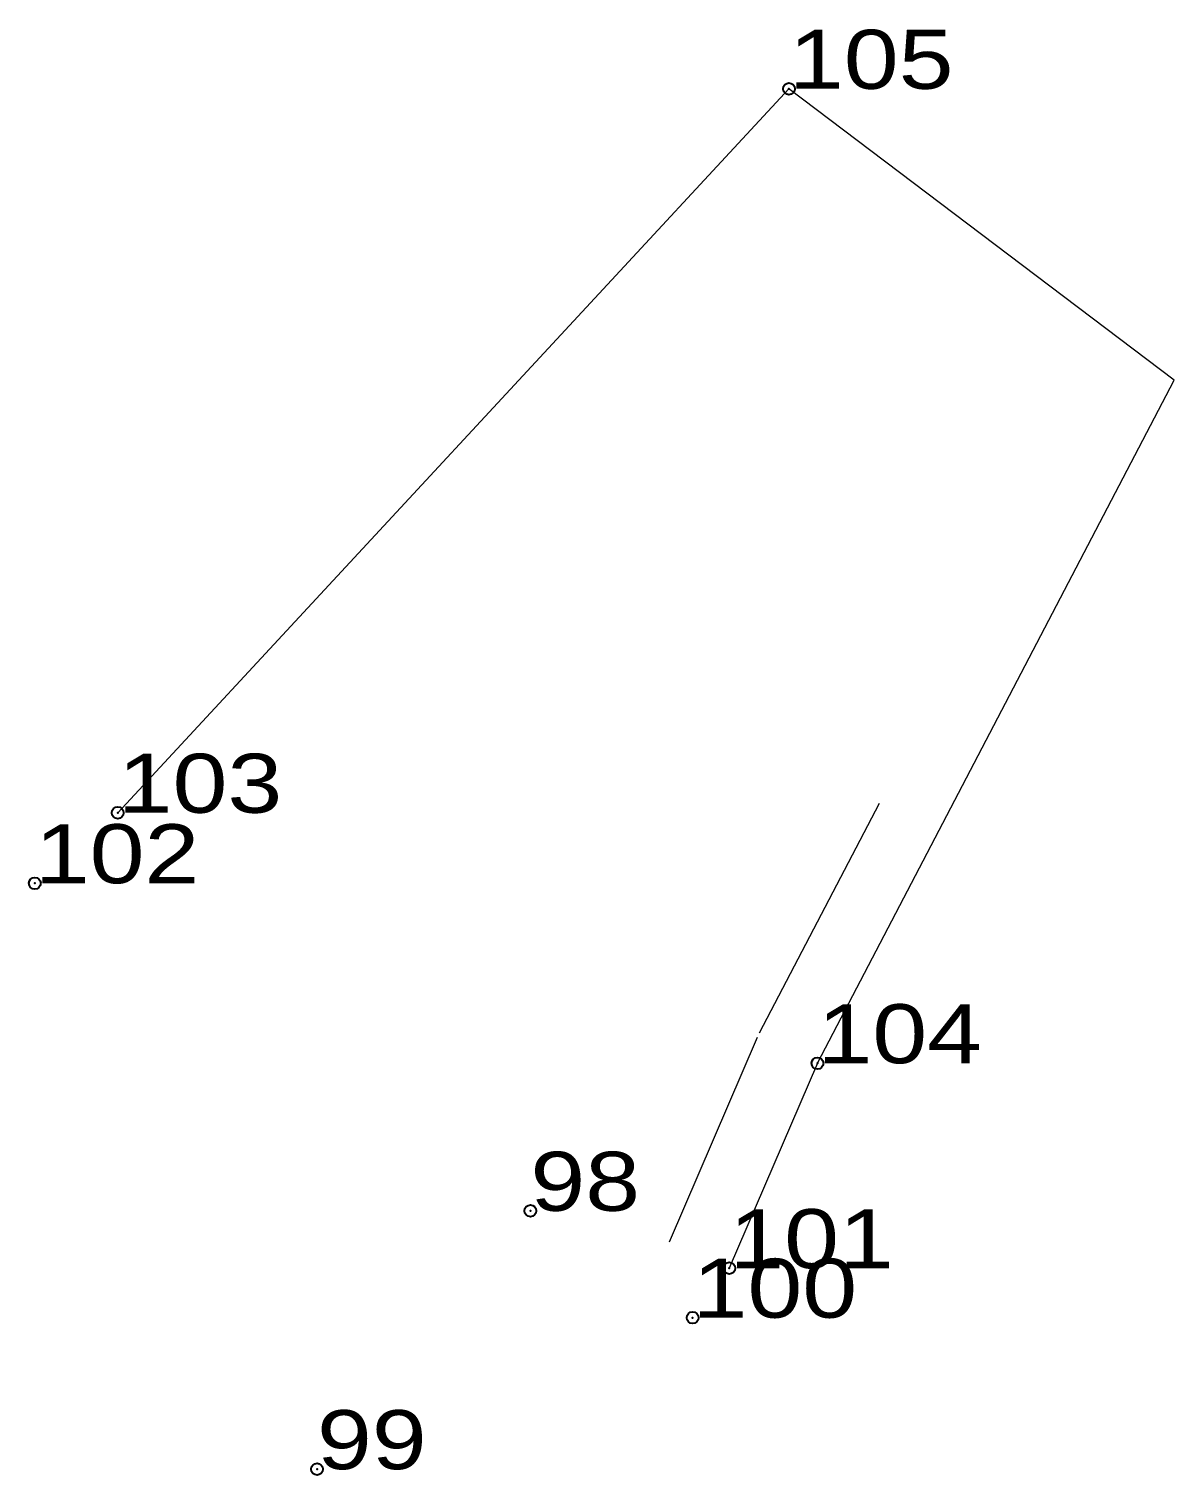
# Model space of a CAD drawing. Header units: metres. Extents: x 542002 to 543839, y 1834801 to 1835635.
# Drawn here: x 543586.15 to 543621.09, y 1834960.07 to 1835004.18 of the extents above; entities that cross this region are included whole.
import ezdxf

# ---------------------------------------------------------------- set-up
doc = ezdxf.new("R2010")
doc.units = ezdxf.units.M
doc.header["$LTSCALE"] = 0.72
doc.header["$PDMODE"] = 32
doc.header["$PDSIZE"] = 0.36
doc.layers.add('12', color=7, linetype='Continuous')
doc.layers.add('7', color=7, linetype='Continuous')
doc.layers.add('36', color=7, linetype='Continuous', lineweight=13)

msp = doc.modelspace()

# ---------------------------------------------------------------- linework, layer by layer
at = {"layer": '36'}
for p, q in [((543609.34, 1835002.35), (543588.86, 1834980.27)), ((543608.44, 1834973.56), (543612.1, 1834980.56)), ((543608.37, 1834973.42), (543605.68, 1834967.17)), ((543610.21, 1834972.63), (543607.52, 1834966.38))]:
    msp.add_line(p, q, dxfattribs=at)
msp.add_lwpolyline([(543610.21, 1834972.63), (543621.09, 1834993.46), (543609.34, 1835002.35)], dxfattribs=at)
at = {"layer": '7'}
for p in [(543609.34, 1835002.35), (543588.86, 1834980.27), (543586.33, 1834978.12), (543610.21, 1834972.63), (543601.45, 1834968.13), (543607.52, 1834966.38), (543606.4, 1834964.87), (543594.94, 1834960.25)]:
    msp.add_point(p, dxfattribs=at)

# ---------------------------------------------------------------- texts
at = {"layer": '12', "width": 1.25}
for s, p in [('105', (543609.34, 1835002.35)), ('103', (543588.86, 1834980.27)), ('102', (543586.33, 1834978.12)), ('104', (543610.21, 1834972.63)), ('98', (543601.45, 1834968.13)), ('101', (543607.52, 1834966.38)), ('100', (543606.4, 1834964.87)), ('99', (543594.94, 1834960.25))]:
    msp.add_text(s, height=1.8, dxfattribs=at).set_placement(p)

doc.saveas('drawing.dxf')
